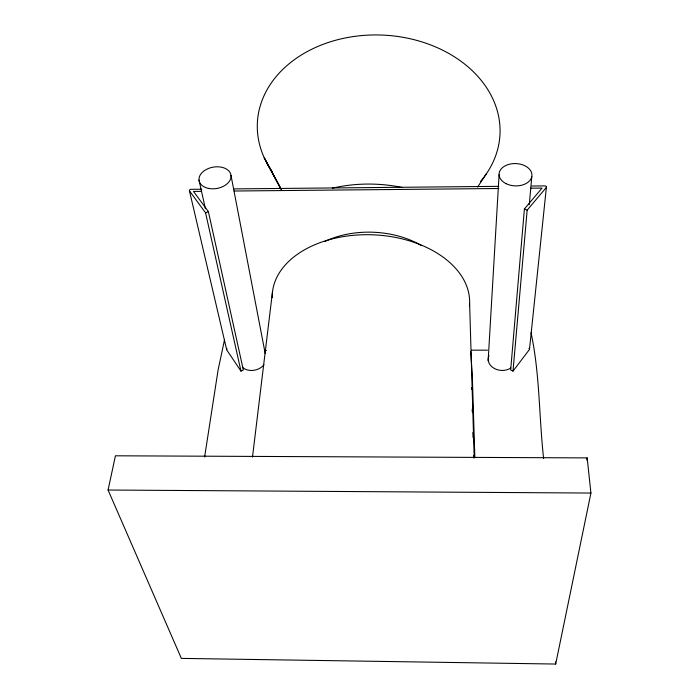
<?xml version="1.0" encoding="UTF-8"?>
<svg xmlns="http://www.w3.org/2000/svg" width="699" height="699" viewBox="0 0 699 699"><rect width="100%" height="100%" fill="white"/><g stroke="black" fill="none" stroke-linecap="round" stroke-linejoin="round"><path stroke-width="1.05" d="M488.138 360.736L499.077 174.794M530.445 188.197L542.048 188.092L524.399 208.957L510.672 369.963L513.005 371.125L529.326 349.64A1.337 1.031 6 0 0 528.942 348.268M513.005 371.125L527.168 210.154L546.216 187.559A1.573 1.075 3.8 0 0 546.172 186.458A1.573 1.075 3.8 0 0 544.739 185.908L531.895 186.03M529.274 204.798L531.799 176.646M529.51 349.116L546.417 187.009M252.488 457.12L272.549 291.413M204.615 457.032L218.105 369.92L224.554 339.627M586.767 460.038L587.177 457.897L115.422 455.8L108.074 490.034L181.356 658.388L555.679 664.05L590.926 493.048L587.177 457.897M477.618 187.052L486.574 173.501M227.123 348.731A1.311 1.005 -13 0 0 226.791 349.989L240.98 371.134L243.331 369.989L208.389 211.631L193.501 191.412L201.495 191.334M201.758 189.211L191.133 189.315A1.547 1.04 -11 0 0 189.691 189.883A1.547 1.04 -11 0 0 189.534 190.967L205.576 212.854L208.389 211.631M332.305 188.18C355.275 182.858 379.347 182.762 402.423 187.507M233.422 188.905L498.719 186.345M234.156 191.019L498.841 188.503M264.371 350.417L266.441 350.409M471.598 350.182L487.483 350.164M108.074 490.034L590.926 493.048M524.399 208.957L527.168 210.154M267.341 163.872L280.762 188.739M281.243 189.342L264.196 157.633L281.19 189.307M531.048 332.759C539.908 374.061 538.955 416.726 543.621 458.553M189.412 190.713L226.677 349.753M198.997 180.019L205.401 208.748M205.576 212.854L240.98 371.134M231.002 175.397L265.227 353.598M470.724 351.405L472.323 375.695L474.822 457.181M555.522 661.883L555.679 664.05M471.476 387.552L471.545 389.247M469.614 303.357L474.202 457.967M472.882 432.489L473.031 437.548M473.564 455.704L473.625 457.836M472.209 409.125L472.288 412.078M272.243 171.683A121.443 93.605 2.6 0 1 303.619 53.631A121.443 93.605 2.6 0 1 460.475 60.918A121.443 93.605 2.6 0 1 480.58 181.373M324.921 241.461A77.327 51.394 2.6 0 1 421.541 245.602M272.226 297.634A98.769 64.5 2.6 0 1 373.493 234.838A98.769 64.5 2.6 0 1 469.422 306.118M263.969 364.712A13.412 10.389 -11.9 0 1 242.439 367.351M510.803 368.032A13.604 10.651 4.7 0 1 494.176 368.382A13.604 10.651 4.7 0 1 488.985 355.791M506.102 183.671A16.453 11.158 2.4 0 0 531.895 176.052A16.453 11.158 2.4 0 0 508.523 164.466A16.453 11.158 2.4 0 0 506.102 183.671M208.398 188.381A16.173 10.826 -9.9 0 0 230.976 175.204A16.173 10.826 -9.9 0 0 205.655 169.831A16.173 10.826 -9.9 0 0 208.398 188.381"/></g></svg>
